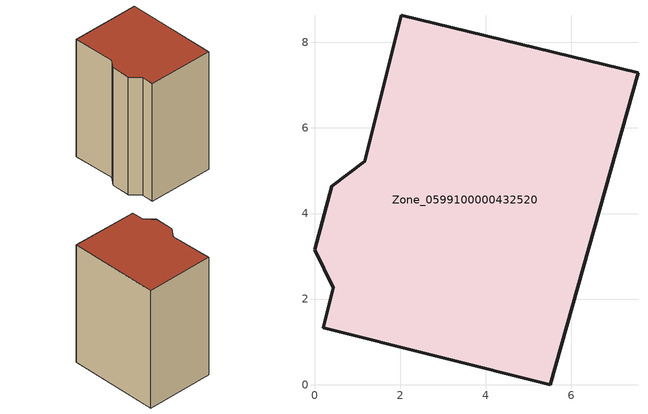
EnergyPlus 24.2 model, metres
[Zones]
Zone_0599100000432520
 floor ground (C_G): 2.03,8.63 7.56,7.29 5.51,0 0.2,1.33 0.43,2.27 0,3.15 0.4,4.63 1.17,5.22 z0
 wall outside (C_F): 1.17,5.22 0.4,4.63 0,3.15 0.43,2.27 0.2,1.33 5.51,0 7.56,7.29 2.03,8.63 1.17,5.22 z0:9.96
 roof outside (C_R): 7.56,7.29 2.03,8.63 1.17,5.22 0.4,4.63 0,3.15 0.43,2.27 0.2,1.33 5.51,0 z9.96
[BUILDING]
Pand.0599100000432520: North Axis=0; Terrain=City; Loads Convergence Tolerance Value=0.04; Temperature Convergence Tolerance Value=0.4; Solar Distribution=FullExterior; Maximum Number of Warmup Days=25; Minimum Number of Warmup Days=1
[Site:Location]
Rotterdam.The.Hague.AP_ZH_NLD Design_Conditions: Latitude=51.96; Longitude=4.45; Time Zone=1; Elevation=-4.5
[SITE:GROUNDTEMPERATURE:BUILDINGSURFACE]
18, 18, 18, 18, 18, 18, 18, 18, 18, 18, 18, 18
[MATERIAL] Thermal Absorptance=0.9; Solar Absorptance=0.7; Visible Absorptance=0.7
Name | Roughness | Thickness | Conductivity | Density | Specific Heat
G.TC.1946 | MediumSmooth | 0.15 | 1 | 540 | 1210
F.TC.1946 | Rough | 0.3 | 0.857143 | 1920 | 840
R.TC.1946 | MediumRough | 0.2 | 0.909091 | 1500 | 1000
[CONSTRUCTION]
C_G: G.TC.1946
C_F: F.TC.1946
C_R: R.TC.1946
[ZONE]
Zone_0599100000432520: Type=1; Multiplier=1; Ceiling Height=Autocalculate; Volume=Autocalculate; Floor Area=autocalculate; Part of Total Floor Area=Yes
[ZONEINFILTRATION:DESIGNFLOWRATE]
Infil_Zone_0599100000432520: Zone or ZoneList or Space or SpaceList=Zone_0599100000432520; Schedule=AlwaysOn; Design Flow Rate Calculation Method=Flow/Area; Flow Rate per Floor Area=0.003; Constant Term Coefficient=1; Temperature Term Coefficient=0; Velocity Term Coefficient=0; Velocity Squared Term Coefficient=0
[HVACTEMPLATE:ZONE:IDEALLOADSAIRSYSTEM]
Zone_0599100000432520: Maximum Heating Supply Air Temperature=50; Minimum Cooling Supply Air Temperature=13; Maximum Heating Supply Air Humidity Ratio=0.0156; Minimum Cooling Supply Air Humidity Ratio=0.0077; Heating Limit=NoLimit; Cooling Limit=NoLimit; Dehumidification Control Type=ConstantSensibleHeatRatio; Cooling Sensible Heat Ratio=0.7; Dehumidification Setpoint=60; Humidification Control Type=None; Humidification Setpoint=30; Outdoor Air Method=None; Outdoor Air Flow Rate per Person=0.00944; Outdoor Air Flow Rate per Zone Floor Area=0; Outdoor Air Flow Rate per Zone=0; Demand Controlled Ventilation Type=None; Outdoor Air Economizer Type=NoEconomizer; Heat Recovery Type=None; Sensible Heat Recovery Effectiveness=0.7; Latent Heat Recovery Effectiveness=0.65
[ZONECONTROL:THERMOSTAT]
ThermostatControl_Zone_0599100000432520: Zone or ZoneList=Zone_0599100000432520; Control Type Schedule=DualSetpointControlType; Control 1=Thermostat_Zone_0599100000432520; Temperature Difference Between Cutout And Setpoint=0
[THERMOSTATSETPOINT:DUALSETPOINT]
Thermostat_Zone_0599100000432520: Heating Setpoint Temperature Schedule=HeatingSetpoint_Zone_0599100000432520; Cooling Setpoint Temperature Schedule=CoolingSetpoint_Zone_0599100000432520
[SCHEDULE:COMPACT]
HeatingSetpoint_Zone_0599100000432520: Through: 12/31, For: AllDays, Until: 24:00, 21
CoolingSetpoint_Zone_0599100000432520: Through: 12/31, For: AllDays, Until: 24:00, 24
DualSetpointControlType: Through: 12/31, For: AllDays, Until: 24:00, 4
AlwaysOn: Through: 12/31, For: AllDays, Until: 24:00, 1
